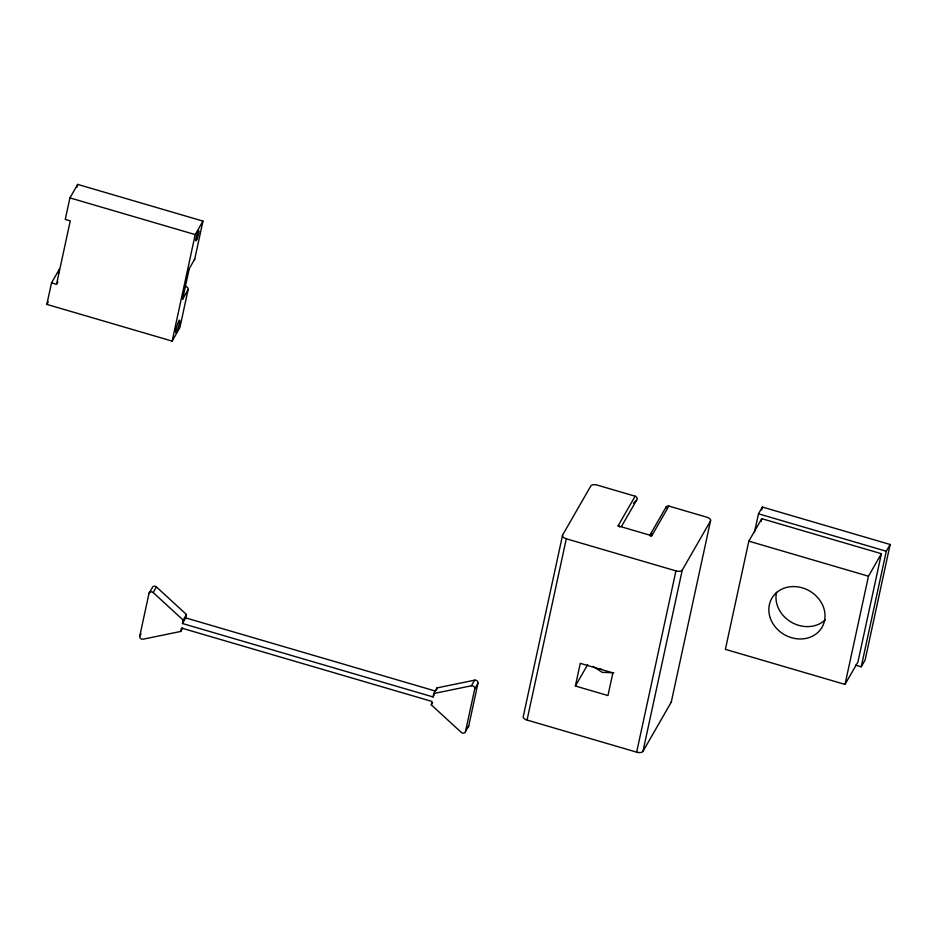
<?xml version="1.0" encoding="UTF-8"?>
<svg xmlns="http://www.w3.org/2000/svg" width="937" height="937" viewBox="0 0 937 937"><rect width="100%" height="100%" fill="white"/><g stroke="black" fill="none" stroke-linecap="round" stroke-linejoin="round"><path stroke-width="1.41" d="M184.788 286.546A2.635 2.296 29.9 0 1 188.126 289.615L179.892 327.61L172.139 341.103L46.85 304.396L51.512 282.869L59.277 269.376L58.399 273.417M188.653 269.692A2.635 2.296 29.9 0 0 189.239 268.661L194.732 259.104L202.966 221.109L77.689 184.402L69.924 197.894L65.262 219.422L70.275 220.886L56.525 284.333L51.512 282.869M77.103 187.095L77.689 184.402M172.139 341.103L195.212 234.601L202.966 221.109M182.246 297.357A2.635 2.296 29.9 0 1 182.633 299.172L189.239 268.661M182.68 628.071L180.736 631.444L143.08 639.198A2.635 2.296 29.9 0 1 139.754 636.129L149.006 593.402L152.239 587.78A2.635 2.296 29.9 0 1 156.432 586.925L186.428 614.496L185.69 617.893L182.457 623.515L433.023 696.929L434.311 694.68M180.736 631.444L181.473 628.048L432.039 701.462L431.301 704.858L461.309 732.429A2.635 2.296 29.9 0 0 465.49 731.574L468.723 725.952L477.975 683.225A2.635 2.296 29.9 0 0 474.649 680.157L436.993 687.91L433.761 693.532L433.023 696.929M182.457 623.515L183.195 620.118L186.428 614.496M436.501 690.171L436.993 687.91M465.49 731.574L474.743 688.847L477.975 683.225M621.641 526.184L636.563 500.241A2.635 2.296 29.9 0 0 635.134 496.2L597.185 485.085A5.271 2.495 12.2 0 0 590.884 485.87L562.598 535.05L523.314 716.325A5.271 2.495 12.2 0 0 527.039 720.049L636.656 752.165A5.271 2.495 12.2 0 0 642.958 751.38L671.243 702.188A5.271 2.495 12.2 0 0 671.407 701.555M527.039 720.049L566.311 538.775A5.271 2.495 12.2 0 1 562.598 535.05M575.377 686.013L580.284 663.349L612.868 672.895L607.949 695.559L575.377 686.013L587.675 664.649M636.656 752.165L675.94 570.891A5.271 2.495 12.2 0 0 682.241 570.106L710.527 520.925A5.271 2.495 12.2 0 0 706.814 517.201L668.866 506.085A2.635 2.296 29.9 0 0 665.832 508.229M642.958 751.38L682.241 570.106M671.243 702.188L710.527 520.925M748.827 541.153L725.379 649.353L845.022 684.408L857.952 661.92L881.401 553.72L761.758 518.665L748.827 541.153L868.47 576.208L881.401 553.72M754.461 532.333L758.478 513.792L762.367 507.046L890.15 544.491L865.109 660.046L861.232 666.793L855.61 665.153M761.746 509.904L762.367 507.046M761.137 521.511L761.758 518.665M845.022 684.408L868.47 576.208M861.232 666.793L886.273 551.237L890.15 544.491M56.525 284.333L57.942 281.885M46.85 304.396L48.255 301.937M182.633 299.172L188.126 289.615M149.006 593.402A2.635 2.296 29.9 0 1 153.2 592.547L156.432 586.925M139.754 636.129L141.042 633.88M431.301 704.858L432.601 702.609M433.761 693.532L471.416 685.779L474.649 680.157M619.708 527.039A2.635 2.296 29.9 0 0 618.08 525.856L635.134 496.2M649.739 535.472L666.078 507.058M650.325 536.034L651.754 533.563M650.501 535.683A2.635 2.296 29.9 0 1 651.812 535.741L668.866 506.085M633.424 503.216L636.563 500.241M613.758 672.719L602.257 672.379L593.016 666.383M69.924 197.894L195.212 234.601M758.478 513.792L886.273 551.237M618.08 525.856L651.812 535.741M566.311 538.775L675.94 570.891M185.69 617.893L434.85 690.897M153.2 592.547L183.195 620.118M194.732 259.104A2.635 2.296 29.9 0 1 193.654 260.498M468.723 725.952A2.635 2.296 29.9 0 1 467.036 727.545M471.416 685.779A2.635 2.296 29.9 0 1 474.743 688.847M598.731 669.358A11.853 5.622 12.2 0 1 601.531 669.241M825.204 619.872A28.977 25.217 29.9 0 1 791.683 622.402A28.977 25.217 29.9 0 1 776.48 592.336M177.175 330.691A6.582 0.867 -73.7 0 0 179.705 320.243A6.582 0.867 -73.7 0 0 176.32 328.337A6.582 0.867 -73.7 0 0 177.175 330.691M197.028 238.947A5.271 0.691 -73.7 0 0 198.913 230.783A5.271 0.691 -73.7 0 0 196.173 237.635A5.271 0.691 -73.7 0 0 197.028 238.947M770.355 618.244A28.977 25.217 29.9 0 0 818.095 632.241A28.977 25.217 29.9 0 0 802.33 587.85A28.977 25.217 29.9 0 0 770.355 618.244"/></g></svg>
